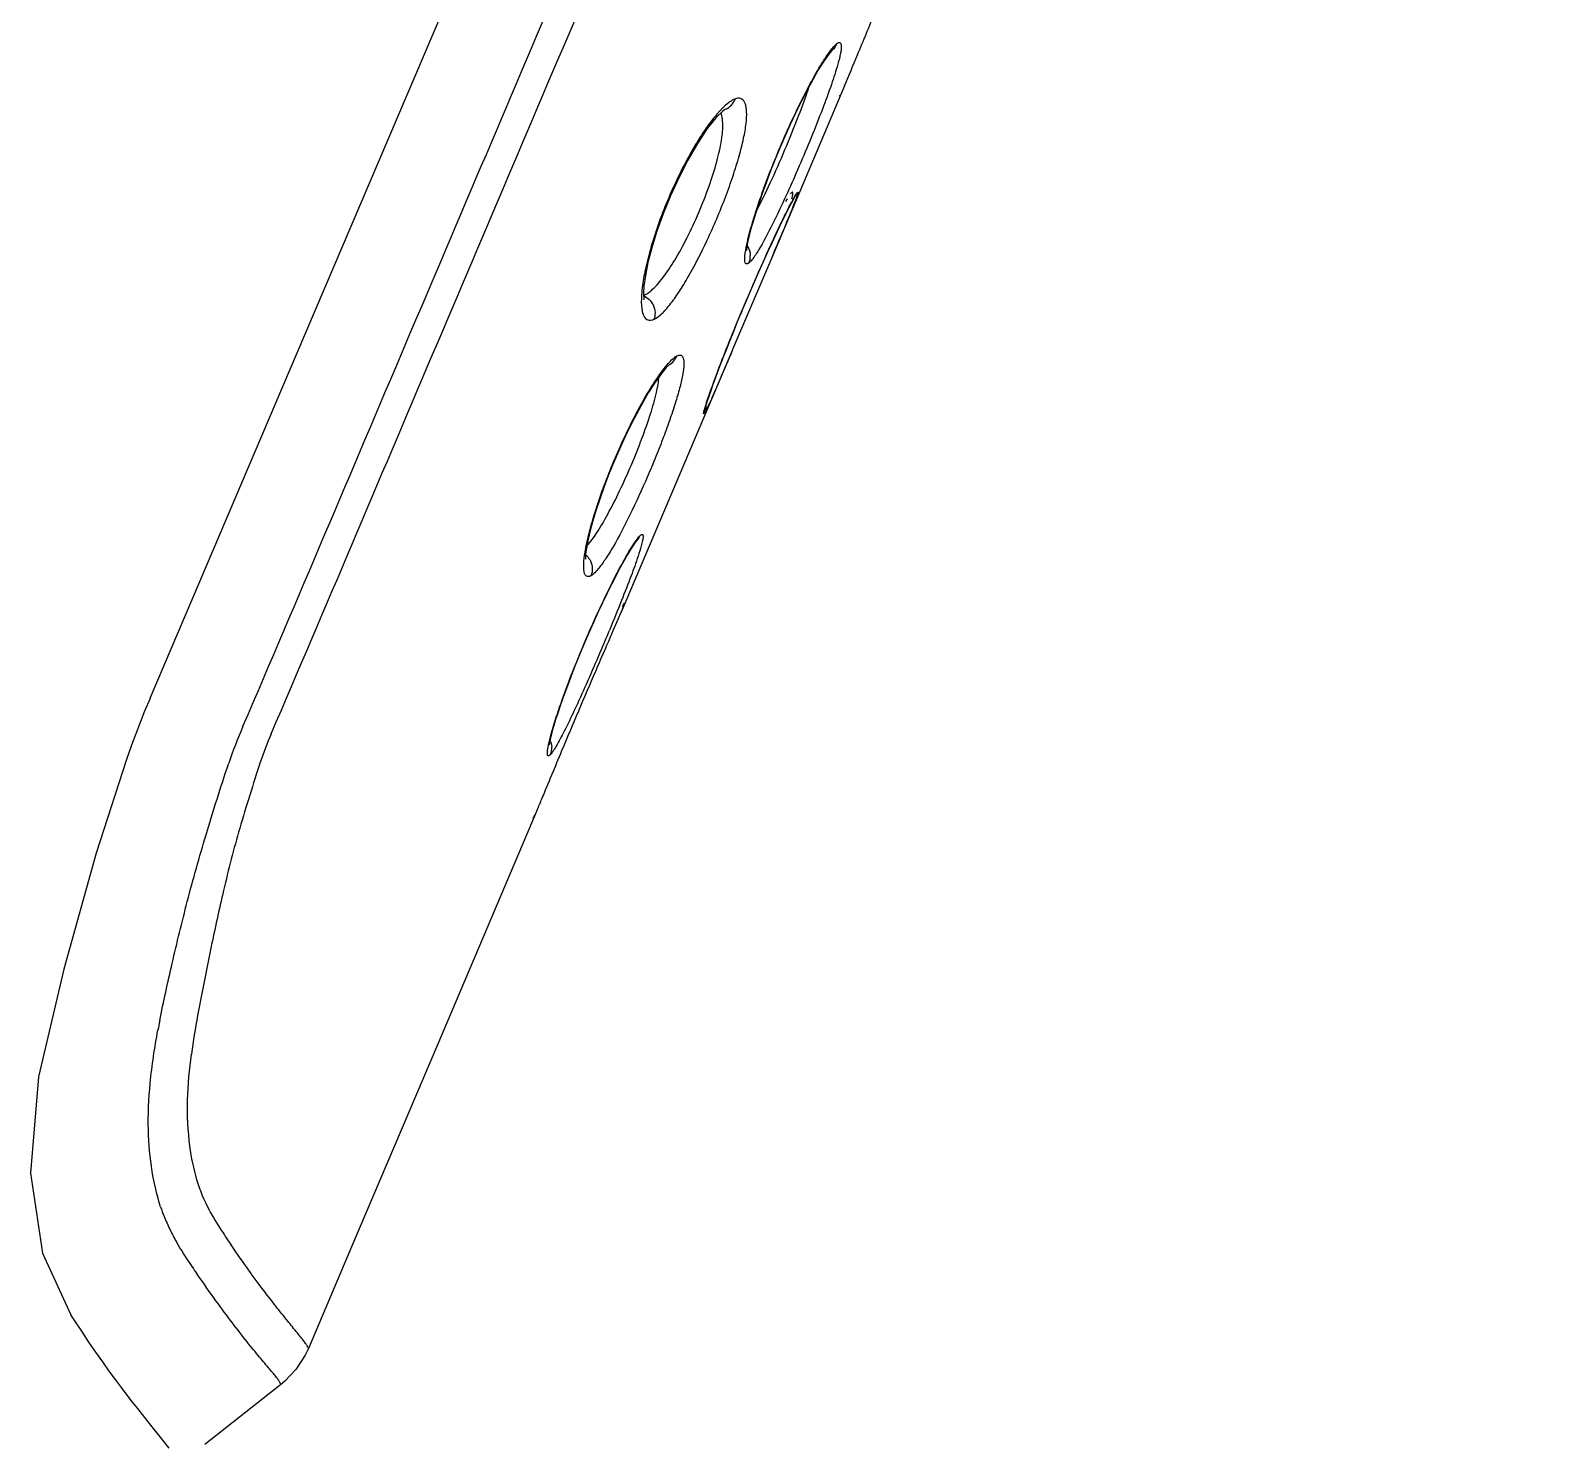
# Model space of a CAD drawing. Header units: millimetres. Extents: x 789 to 1209, y 393 to 987.
# Drawn here: x 897.21 to 915.99, y 869.21 to 886.67 of the extents above; entities that cross this region are included whole.
import ezdxf

# ---------------------------------------------------------------- set-up
doc = ezdxf.new("R2010")
doc.units = ezdxf.units.MM
doc.header["$LTSCALE"] = 0.1

msp = doc.modelspace()

# ---------------------------------------------------------------- linework, layer by layer
at = {"color": 7, "linetype": 'Continuous'}
for p, q in [((907.1005, 886.4119), (907.102, 886.4129)), ((907.2652, 885.9822), (906.3613, 883.8522)), ((907.201, 885.8593), (907.2008, 885.8586)), ((905.7934, 885.6932), (905.7947, 885.6937)), ((906.6514, 884.6137), (906.6516, 884.614)), ((906.6516, 884.614), (906.6714, 884.651)), ((906.3615, 883.8525), (905.8833, 882.7256)), ((905.883, 882.7252), (904.5069, 879.4833)), ((905.8096, 882.7427), (905.8136, 882.753)), ((900.5048, 882.6804), (898.6892, 878.4188)), ((905.0957, 882.5362), (905.0969, 882.5369)), ((904.6546, 880.3062), (904.6235, 880.2583)), ((904.6898, 880.3542), (904.6899, 880.3543)), ((904.7398, 880.43), (904.7379, 880.4282)), ((903.8994, 878.7256), (903.9069, 878.7449)), ((898.6903, 878.4182), (898.6241, 878.2605)), ((898.6241, 878.2605), (898.4615, 877.842)), ((898.4615, 877.842), (898.3987, 877.6659)), ((903.6319, 877.726), (903.6337, 877.7279)), ((903.4718, 877.0462), (902.2384, 874.1434)), ((903.4184, 876.9481), (903.4181, 876.9474)), ((897.2137, 872.5593), (897.3627, 871.5706)), ((897.3627, 871.5706), (897.711, 870.8101)), ((897.7103, 870.8112), (897.711, 870.8101)), ((898.0188, 870.3475), (898.1027, 870.2283)), ((898.1027, 870.2283), (898.1834, 870.116)), ((900.3021, 869.9471), (899.3655, 869.208)), ((898.5924, 869.5784), (898.698, 869.4459)), ((898.698, 869.4459), (898.8623, 869.2415)), ((898.8623, 869.2415), (898.923, 869.1654))]:
    msp.add_line(p, q, dxfattribs=at)
for points in [[(904.6543, 892.4551), (902.5263, 887.435), (900.5048, 882.6804)], [(907.1049, 886.4152), (907.0858, 886.3942), (907.0488, 886.3457), (906.9996, 886.2729), (906.9412, 886.1785), (906.8762, 886.0655), (906.8071, 885.9377), (906.7363, 885.7996), (906.6654, 885.6546), (906.5956, 885.5057), (906.5279, 885.3552), (906.4631, 885.205), (906.4018, 885.057), (906.3447, 884.9126), (906.2922, 884.7737), (906.2446, 884.6417), (906.202, 884.5175), (906.1645, 884.4024), (906.1324, 884.2971), (906.1058, 884.2027), (906.0846, 884.1201), (906.069, 884.0504), (906.0587, 883.9944), (906.0533, 883.954), (906.0527, 883.9476)], [(905.7934, 885.6932), (905.767, 885.6748), (905.6821, 885.5926), (905.5707, 885.4537), (905.4493, 885.2724), (905.3295, 885.0654), (905.2172, 884.8463), (905.1151, 884.6234), (905.025, 884.4023), (904.9481, 884.1873), (904.8856, 883.9842), (904.8381, 883.7999), (904.8058, 883.6404), (904.788, 883.5104), (904.7826, 883.4135), (904.7857, 883.3516), (904.787, 883.3422)], [(906.555, 884.5844), (906.5581, 884.5876), (906.5566, 884.5857), (906.5487, 884.5749), (906.5362, 884.5563)], [(906.638, 884.5915), (906.6215, 884.562), (906.5997, 884.5214), (906.5725, 884.4691)], [(906.6516, 884.614), (906.6488, 884.6096), (906.638, 884.5915)], [(906.5725, 884.4691), (906.5398, 884.4044), (906.5015, 884.3271), (906.4584, 884.2381), (906.4114, 884.1393), (906.3616, 884.0326)], [(906.3616, 884.0326), (906.3097, 883.9197), (906.2564, 883.8019), (906.2024, 883.6807), (906.1482, 883.5574), (906.0944, 883.4332), (906.0416, 883.3095), (905.9901, 883.1872), (905.9405, 883.0674), (905.8932, 882.9514), (905.8484, 882.8399), (905.8063, 882.7335), (905.7671, 882.6329), (905.7308, 882.5386), (905.6976, 882.4508), (905.6676, 882.3702), (905.6408, 882.2968), (905.6173, 882.2311), (905.597, 882.1732), (905.58, 882.1234)], [(905.0987, 882.5377), (905.0637, 882.5041), (905.0033, 882.4317), (904.9271, 882.3252), (904.8417, 882.1911), (904.7532, 882.0379), (904.666, 881.8742), (904.5821, 881.7054), (904.5026, 881.5352), (904.4284, 881.3659), (904.3601, 881.1995), (904.2981, 881.0372), (904.2429, 880.8814), (904.1948, 880.7344), (904.1541, 880.5982), (904.1212, 880.4749), (904.096, 880.3662), (904.0787, 880.2741), (904.0688, 880.2005), (904.0654, 880.1468), (904.0653, 880.1381)], [(905.58, 882.1234), (905.5663, 882.0815), (905.5556, 882.0478), (905.5479, 882.0223), (905.5432, 882.005), (905.5426, 882.0026)], [(904.6235, 880.2583), (904.586, 880.1965), (904.5431, 880.1218), (904.4956, 880.0355), (904.4444, 879.9386), (904.3905, 879.8329), (904.3348, 879.7201), (904.2781, 879.6018), (904.2211, 879.4797), (904.1645, 879.3551), (904.1089, 879.2295), (904.0548, 879.1042), (904.0029, 878.9804), (903.9535, 878.8593), (903.9072, 878.7422), (903.864, 878.6298), (903.824, 878.5228), (903.7874, 878.4216), (903.7542, 878.3267), (903.7245, 878.2386), (903.6983, 878.1577), (903.6757, 878.0844), (903.6568, 878.0192), (903.6416, 877.9626), (903.6299, 877.9148), (903.6217, 877.8766), (903.6169, 877.849), (903.6164, 877.845)], [(904.6908, 880.3551), (904.678, 880.3392), (904.6546, 880.3062)], [(904.5427, 879.595), (904.5434, 879.5961), (904.5425, 879.5946), (904.5392, 879.5886), (904.5338, 879.5786), (904.5266, 879.5648), (904.5177, 879.5474)], [(898.3985, 877.6656), (898.0249, 876.5094), (897.626, 875.0762)], [(897.626, 875.0762), (897.3142, 873.7463), (897.2137, 872.5593)], [(902.2384, 874.1434), (901.179, 871.6498), (900.6467, 870.3958)], [(897.7103, 870.8111), (897.7505, 870.7484), (897.8425, 870.6074)], [(897.8425, 870.6074), (897.932, 870.4738), (898.0188, 870.3475)], [(900.6466, 870.3958), (900.6055, 870.3099), (900.4903, 870.1343), (900.3548, 869.991), (900.302, 869.9471)], [(898.1834, 870.116), (898.2607, 870.0105), (898.3346, 869.9117), (898.4048, 869.8192), (898.4712, 869.733)], [(898.4712, 869.733), (898.5337, 869.6528), (898.5924, 869.5784)]]:
    msp.add_lwpolyline(points, dxfattribs=at)
for centre, radius, start, end in [((906.9325, 884.4765), 0.3146, 146.05983, 147.43185), ((928.5279, 873.7908), 24.4184, 155.57453, 158.46763), ((905.8816, 883.8782), 0.2204, 338.08511, 2.79394), ((905.2587, 882.5241), 0.1421, 115.76954, 119.13464), ((905.3398, 882.0349), 0.2181, 337.18431, 3.93827), ((905.2623, 882.114), 0.3231, 329.5701, 330.9279), ((904.0726, 880.042), 0.1239, 296.91625, 300.67563), ((905.7257, 875.5326), 6.4131, 156.64263, 161.06761), ((905.0704, 875.9143), 5.3038, 157.04052, 161.12206), ((903.4301, 877.8092), 0.2196, 337.6176, 2.53589), ((910.0808, 872.2083), 11.4896, 168.8067, 169.38634)]:
    msp.add_arc(centre, radius, start, end, dxfattribs=at)
for points, knots in [([(899.8382, 878.0752), (900.5131, 879.6491), (901.8397, 882.7835), (903.8341, 887.4633), (905.8067, 892.1196), (908.4355, 898.3171), (911.7267, 906.0628), (914.358, 912.2611), (915.671, 915.3622)], [0, 0, 0, 0, 0.1268297, 0.2520511, 0.3767373, 0.5013279, 0.7506014, 1, 1, 1, 1]), ([(900.1869, 877.9832), (900.8558, 879.5427), (902.1733, 882.6589), (904.1612, 887.3193), (906.1323, 891.971), (908.7608, 898.1679), (912.0511, 905.9126), (914.6817, 912.1097), (915.9945, 915.2099)], [0, 0, 0, 0, 0.1258686, 0.250961, 0.3758275, 0.5006173, 0.750267, 1, 1, 1, 1]), ([(907.2646, 885.9808), (907.3188, 886.1084), (907.4454, 886.4145), (907.7281, 887.0921), (907.9627, 887.6396), (908.1229, 888.0094)], [0, 0, 0, 0, 0.1887479, 0.451244, 1, 1, 1, 1]), ([(907.0856, 886.4088), (907.1008, 886.4292), (907.1274, 886.4629), (907.1576, 886.4941), (907.1718, 886.5048)], [0, 0, 0, 0, 0.5888421, 1, 1, 1, 1]), ([(907.102, 886.4129), (907.1101, 886.4191), (907.1394, 886.4446), (907.1612, 886.4783), (907.1718, 886.5048)], [0, 0, 0, 0, 0.2647442, 1, 1, 1, 1]), ([(907.1718, 886.5048), (907.1785, 886.5099), (907.1898, 886.5183), (907.2122, 886.5195), (907.2236, 886.4998), (907.2257, 886.4724), (907.2235, 886.4328), (907.215, 886.3815), (907.201, 886.3184), (907.1888, 886.2727), (907.1819, 886.248)], [0, 0, 0, 0, 0.080184, 0.1314241, 0.1852668, 0.2696661, 0.3925013, 0.5554548, 0.7582891, 1, 1, 1, 1]), ([(906.0654, 884.0579), (906.0848, 884.1424), (906.1371, 884.3303), (906.2772, 884.7549), (906.5002, 885.3156), (906.7526, 885.851), (906.9524, 886.2096), (907.043, 886.3515), (907.0856, 886.4088)], [0, 0, 0, 0, 0.1010265, 0.2272673, 0.5213441, 0.8040451, 0.9167032, 1, 1, 1, 1]), ([(907.1819, 886.248), (907.1585, 886.1648), (907.0978, 885.9794), (906.9431, 885.5595), (906.7136, 885.0013), (906.4717, 884.4619), (906.2868, 884.0971), (906.204, 883.9522), (906.1649, 883.8934)], [0, 0, 0, 0, 0.1008866, 0.227591, 0.5224984, 0.8053959, 0.9175609, 1, 1, 1, 1]), ([(906.1745, 884.432), (906.2357, 884.5472), (906.3579, 884.7999), (906.532, 885.1935), (906.6935, 885.592), (906.7895, 885.8552), (906.8296, 885.979)], [0, 0, 0, 0, 0.2328213, 0.5004513, 0.7677914, 1, 1, 1, 1]), ([(904.9078, 883.0986), (904.9391, 883.1127), (905.0067, 883.1628), (905.1042, 883.2705), (905.2133, 883.4214), (905.3789, 883.6901), (905.5375, 884.0021), (905.6887, 884.3406), (905.7953, 884.6052), (905.8879, 884.8635), (905.9634, 885.1053), (906.0187, 885.3218), (906.0513, 885.5054), (906.0602, 885.6354), (906.0521, 885.7182), (906.0387, 885.7733), (906.0027, 885.8294), (905.9521, 885.8308), (905.931, 885.826)], [0, 0, 0, 0, 0.0332525, 0.0799448, 0.1403545, 0.2129769, 0.3851346, 0.4782924, 0.5714649, 0.6609551, 0.743591, 0.8163925, 0.8769181, 0.9237067, 0.941946, 0.9569301, 0.9790445, 1, 1, 1, 1]), ([(905.7703, 885.7186), (905.7671, 885.7155), (905.754, 885.7027), (905.7411, 885.6896), (905.7316, 885.6794)], [0, 0, 0, 0, 0.2407856, 1, 1, 1, 1]), ([(905.9109, 885.8194), (905.9, 885.8148), (905.8484, 885.7883), (905.8036, 885.7504), (905.7703, 885.7186)], [0, 0, 0, 0, 0.2043578, 1, 1, 1, 1]), ([(905.7947, 885.6937), (905.823, 885.705), (905.8732, 885.7394), (905.9043, 885.791), (905.914, 885.8174)], [0, 0, 0, 0, 0.5200584, 1, 1, 1, 1]), ([(905.6343, 885.5651), (905.5236, 885.4235), (905.3148, 885.0843), (905.0542, 884.5344), (904.8825, 884.0426), (904.7937, 883.6744), (904.7677, 883.5091), (904.7611, 883.4335)], [0, 0, 0, 0, 0.2319243, 0.5114643, 0.7845372, 0.9020706, 1, 1, 1, 1]), ([(904.8961, 883.4714), (904.9478, 883.5189), (905.0518, 883.6444), (905.1982, 883.8712), (905.346, 884.1501), (905.4863, 884.4583), (905.6063, 884.7723), (905.6971, 885.068), (905.7527, 885.3223), (905.7653, 885.4784), (905.7602, 885.5446)], [0, 0, 0, 0, 0.0922534, 0.2128545, 0.3545575, 0.5066705, 0.6578385, 0.796114, 0.9127249, 1, 1, 1, 1]), ([(905.7316, 885.6794), (905.7236, 885.6709), (905.6899, 885.634), (905.658, 885.5954), (905.6343, 885.5651)], [0, 0, 0, 0, 0.2321859, 1, 1, 1, 1]), ([(905.7602, 885.5446), (905.7595, 885.5548), (905.7557, 885.5904), (905.7476, 885.6259), (905.7372, 885.6493)], [0, 0, 0, 0, 0.2862348, 1, 1, 1, 1]), ([(906.6148, 884.5879), (906.6172, 884.597), (906.6213, 884.6135), (906.6257, 884.6355), (906.627, 884.6518), (906.6272, 884.6629), (906.6212, 884.6699), (906.612, 884.6656), (906.6029, 884.6573), (906.5958, 884.6492), (906.5919, 884.6443)], [0, 0, 0, 0, 0.2328045, 0.4159832, 0.5492266, 0.6341917, 0.6831073, 0.742739, 0.8460762, 1, 1, 1, 1]), ([(906.6072, 884.5379), (906.6134, 884.5495), (906.6327, 884.5855), (906.6523, 884.6214), (906.6674, 884.6448)], [0, 0, 0, 0, 0.3203253, 1, 1, 1, 1]), ([(906.6714, 884.651), (906.6742, 884.6551), (906.6777, 884.6605), (906.6828, 884.6659), (906.6849, 884.668), (906.6874, 884.6683), (906.6882, 884.6657), (906.688, 884.6624), (906.6868, 884.6544), (906.683, 884.6407), (906.6762, 884.6192), (906.6664, 884.5914), (906.6587, 884.5708), (906.6544, 884.5594)], [0, 0, 0, 0, 0.1063515, 0.1397464, 0.1607268, 0.1721945, 0.1857492, 0.2100677, 0.2467972, 0.3586345, 0.5217978, 0.7358062, 1, 1, 1, 1]), ([(906.6544, 884.5594), (906.6183, 884.4639), (906.5206, 884.2282), (906.4213, 883.9933), (906.3615, 883.8525)], [0, 0, 0, 0, 0.4005252, 1, 1, 1, 1]), ([(906.4758, 884.2754), (906.4883, 884.3013), (906.5311, 884.3893), (906.575, 884.4768), (906.6072, 884.5379)], [0, 0, 0, 0, 0.2936019, 1, 1, 1, 1]), ([(906.2949, 883.888), (906.3109, 883.9233), (906.3701, 884.0529), (906.4307, 884.1819), (906.4758, 884.2754)], [0, 0, 0, 0, 0.2718035, 1, 1, 1, 1]), ([(906.0861, 883.796), (906.0799, 883.7909), (906.0692, 883.7825), (906.0475, 883.7826), (906.0364, 883.8026), (906.0328, 883.8305), (906.0333, 883.8708), (906.0419, 883.9483), (906.0549, 884.0119), (906.0654, 884.0579)], [0, 0, 0, 0, 0.0751029, 0.1243848, 0.1801197, 0.2671643, 0.3920452, 0.556024, 1, 1, 1, 1]), ([(906.1649, 883.8934), (906.1512, 883.8728), (906.1271, 883.8387), (906.0993, 883.8069), (906.0861, 883.796)], [0, 0, 0, 0, 0.5901885, 1, 1, 1, 1]), ([(904.7827, 883.3949), (904.7917, 883.3983), (904.8333, 883.4177), (904.8695, 883.4469), (904.8961, 883.4714)], [0, 0, 0, 0, 0.2095938, 1, 1, 1, 1]), ([(904.7611, 883.4335), (904.7565, 883.3803), (904.7533, 883.3058), (904.7636, 883.2142), (904.7787, 883.1533), (904.8075, 883.1028), (904.8541, 883.0864), (904.877, 883.089), (904.8883, 883.0919)], [0, 0, 0, 0, 0.3835618, 0.5342792, 0.6584341, 0.8391196, 0.9156997, 1, 1, 1, 1]), ([(904.7769, 883.3929), (904.8027, 883.3832), (904.8536, 883.3523), (904.8892, 883.3043), (904.9024, 883.2768)], [0, 0, 0, 0, 0.4759159, 1, 1, 1, 1]), ([(904.9024, 883.2768), (904.9163, 883.2479), (904.9314, 883.1863), (904.9213, 883.1241), (904.911, 883.0967)], [0, 0, 0, 0, 0.5238341, 1, 1, 1, 1]), ([(905.8833, 882.7256), (905.8303, 882.6009), (905.7389, 882.386), (905.646, 882.1718), (905.6054, 882.0826)], [0, 0, 0, 0, 0.5803959, 1, 1, 1, 1]), ([(905.628, 882.2627), (905.6405, 882.2977), (905.6991, 882.4584), (905.7605, 882.6181), (905.8096, 882.7427)], [0, 0, 0, 0, 0.2168245, 1, 1, 1, 1]), ([(905.1998, 882.6506), (905.2139, 882.6574), (905.2508, 882.6664), (905.2752, 882.6226), (905.2806, 882.5826), (905.2816, 882.5169), (905.267, 882.412), (905.233, 882.2606), (905.1804, 882.078), (905.1116, 881.8696), (905.029, 881.6421), (904.9353, 881.4027), (904.8008, 881.081), (904.6302, 880.7075), (904.4555, 880.3688), (904.3231, 880.1516), (904.2619, 880.065), (904.2325, 880.0287)], [0, 0, 0, 0, 0.0160929, 0.0317885, 0.0435765, 0.0586208, 0.0989109, 0.1525788, 0.2184512, 0.2946373, 0.3786375, 0.4678621, 0.5595286, 0.7379061, 0.8909589, 0.9517866, 1, 1, 1, 1]), ([(904.9531, 882.3766), (904.9651, 882.3942), (905.008, 882.4556), (905.0538, 882.5151), (905.0895, 882.5552)], [0, 0, 0, 0, 0.2837485, 1, 1, 1, 1]), ([(905.0895, 882.5552), (905.1071, 882.5749), (905.139, 882.6082), (905.1754, 882.6372), (905.1925, 882.6468)], [0, 0, 0, 0, 0.5749588, 1, 1, 1, 1]), ([(905.0969, 882.5369), (905.1193, 882.5493), (905.1585, 882.5813), (905.1839, 882.6247), (905.1925, 882.6468)], [0, 0, 0, 0, 0.5204282, 1, 1, 1, 1]), ([(904.0609, 880.2245), (904.0728, 880.2982), (904.1085, 880.4603), (904.213, 880.8252), (904.3949, 881.3181), (904.6536, 881.8762), (904.851, 882.2266), (904.9531, 882.3766)], [0, 0, 0, 0, 0.0956486, 0.2123487, 0.4861799, 0.7675581, 1, 1, 1, 1]), ([(904.0841, 880.3032), (904.1289, 880.352), (904.22, 880.48), (904.3531, 880.7081), (904.4945, 880.9897), (904.635, 881.3015), (904.7625, 881.6186), (904.8671, 881.9164), (904.9405, 882.171), (904.9703, 882.3263), (904.9745, 882.3928)], [0, 0, 0, 0, 0.0868072, 0.2047912, 0.3461227, 0.4994052, 0.6527684, 0.7938946, 0.9127661, 1, 1, 1, 1]), ([(905.5479, 882.0272), (905.5526, 882.0426), (905.5779, 882.1216), (905.6054, 882.1999), (905.628, 882.2627)], [0, 0, 0, 0, 0.1945588, 1, 1, 1, 1]), ([(905.5408, 881.9503), (905.5386, 881.9464), (905.5355, 881.9414), (905.5311, 881.936), (905.5292, 881.934), (905.5269, 881.9331), (905.5256, 881.9351), (905.5255, 881.9378), (905.5258, 881.9445), (905.5281, 881.9563), (905.5326, 881.9749), (905.5394, 881.9992), (905.5448, 882.0172), (905.5479, 882.0272)], [0, 0, 0, 0, 0.1123709, 0.1488076, 0.1727483, 0.1864427, 0.1994142, 0.22206, 0.2569709, 0.3654748, 0.5258953, 0.7376711, 1, 1, 1, 1]), ([(905.6054, 882.0826), (905.5992, 882.0689), (905.5797, 882.0267), (905.5599, 881.9844), (905.5446, 881.9569)], [0, 0, 0, 0, 0.3239372, 1, 1, 1, 1]), ([(904.7411, 880.4294), (904.7452, 880.4333), (904.7522, 880.4391), (904.763, 880.4453), (904.7733, 880.4423), (904.7771, 880.4312), (904.7779, 880.4162), (904.776, 880.3949), (904.7714, 880.3677), (904.7669, 880.3477), (904.7642, 880.3367)], [0, 0, 0, 0, 0.1178036, 0.1947338, 0.2482628, 0.3160859, 0.4209663, 0.5690168, 0.7618951, 1, 1, 1, 1]), ([(903.9069, 878.7449), (903.9698, 878.9056), (904.1004, 879.2205), (904.3015, 879.6614), (904.4874, 880.0304), (904.608, 880.2439), (904.6638, 880.3285)], [0, 0, 0, 0, 0.2945472, 0.5819528, 0.8270388, 1, 1, 1, 1]), ([(904.6638, 880.3285), (904.6774, 880.349), (904.701, 880.3832), (904.7271, 880.4158), (904.7393, 880.4277)], [0, 0, 0, 0, 0.5911555, 1, 1, 1, 1]), ([(904.6899, 880.3543), (904.6957, 880.3598), (904.7166, 880.382), (904.7326, 880.4087), (904.7411, 880.4294)], [0, 0, 0, 0, 0.2623228, 1, 1, 1, 1]), ([(904.7642, 880.3367), (904.7615, 880.3254), (904.7475, 880.2718), (904.7308, 880.219), (904.7171, 880.1773)], [0, 0, 0, 0, 0.2081396, 1, 1, 1, 1]), ([(904.7171, 880.1773), (904.6899, 880.0951), (904.6233, 879.9118), (904.4608, 879.4958), (904.2292, 878.9411), (903.9924, 878.4026), (903.8167, 878.0358), (903.7399, 877.8888), (903.7042, 877.8283)], [0, 0, 0, 0, 0.1014765, 0.2285249, 0.5233756, 0.8057939, 0.9177659, 1, 1, 1, 1]), ([(904.1286, 879.9314), (904.1202, 879.9272), (904.1038, 879.9209), (904.0775, 879.9266), (904.0597, 879.9488), (904.0494, 879.9815), (904.0442, 880.0259), (904.0444, 880.1085), (904.053, 880.176), (904.0609, 880.2245)], [0, 0, 0, 0, 0.0789973, 0.1424475, 0.2122682, 0.3056096, 0.4295484, 0.5864387, 1, 1, 1, 1]), ([(904.0692, 880.1928), (904.0752, 880.1877), (904.0987, 880.1656), (904.1175, 880.1386), (904.1281, 880.1167)], [0, 0, 0, 0, 0.2447099, 1, 1, 1, 1]), ([(904.1281, 880.1167), (904.1423, 880.0876), (904.1575, 880.0254), (904.1465, 879.9627), (904.1357, 879.9353)], [0, 0, 0, 0, 0.5238907, 1, 1, 1, 1]), ([(904.2325, 880.0287), (904.2161, 880.0085), (904.1865, 879.9747), (904.1521, 879.9449), (904.1357, 879.9353)], [0, 0, 0, 0, 0.5780645, 1, 1, 1, 1]), ([(904.507, 879.4836), (904.5103, 879.4913), (904.5217, 879.5184), (904.5331, 879.5455), (904.541, 879.565)], [0, 0, 0, 0, 0.2845356, 1, 1, 1, 1]), ([(903.7767, 877.7769), (903.9138, 878.1044), (904.1129, 878.5729), (904.359, 879.1406), (904.4642, 879.3825), (904.507, 879.4836)], [0, 0, 0, 0, 0.5738125, 0.822575, 1, 1, 1, 1]), ([(903.6433, 877.9813), (903.674, 878.0924), (903.755, 878.3422), (903.846, 878.5884), (903.8994, 878.7256)], [0, 0, 0, 0, 0.4389718, 1, 1, 1, 1]), ([(903.6332, 877.7255), (903.6281, 877.7204), (903.6211, 877.7137), (903.61, 877.7099), (903.6007, 877.7131), (903.5959, 877.7303), (903.5959, 877.7733), (903.6116, 877.8606), (903.6306, 877.9356), (903.6433, 877.9813)], [0, 0, 0, 0, 0.0697457, 0.0916795, 0.1097067, 0.158183, 0.2440109, 0.5401041, 1, 1, 1, 1]), ([(903.7042, 877.8283), (903.6919, 877.8074), (903.6704, 877.7727), (903.6463, 877.7394), (903.6349, 877.7274)], [0, 0, 0, 0, 0.5936853, 1, 1, 1, 1]), ([(900.0518, 877.6309), (899.9637, 877.3604), (899.7957, 876.8379), (899.5979, 876.0711), (899.443, 875.3543), (899.3523, 874.8941), (899.309, 874.6721)], [0, 0, 0, 0, 0.2795618, 0.5390936, 0.7777402, 1, 1, 1, 1]), ([(903.4715, 877.0453), (903.4904, 877.0896), (903.5925, 877.3333), (903.6933, 877.5775), (903.7767, 877.7769)], [0, 0, 0, 0, 0.1822197, 1, 1, 1, 1]), ([(898.8095, 874.4387), (898.8569, 874.6762), (898.9657, 875.1686), (899.152, 875.9362), (899.3827, 876.7588), (899.5636, 877.3226), (899.6589, 877.614)], [0, 0, 0, 0, 0.2209392, 0.4599534, 0.7203942, 1, 1, 1, 1]), ([(903.422, 876.9326), (903.4241, 876.9372), (903.4347, 876.9601), (903.4448, 876.9832), (903.4528, 877.0017)], [0, 0, 0, 0, 0.1989975, 1, 1, 1, 1]), ([(899.309, 874.6721), (899.2982, 874.6164), (899.2579, 874.4031), (899.2223, 874.1889), (899.2015, 874.0298)], [0, 0, 0, 0, 0.2609456, 1, 1, 1, 1]), ([(898.8214, 872.1433), (898.7749, 872.2857), (898.7029, 872.5992), (898.6574, 873.1129), (898.6838, 873.6985), (898.7479, 874.1082), (898.7878, 874.3246)], [0, 0, 0, 0, 0.203904, 0.4360821, 0.7003853, 1, 1, 1, 1]), ([(899.4303, 872.0925), (899.2937, 872.3351), (899.1197, 872.9896), (899.151, 873.6534), (899.2013, 874.0298)], [0, 0, 0, 0, 0.4229879, 1, 1, 1, 1]), ([(898.8212, 872.1433), (898.8347, 872.1032), (898.8695, 872.0068), (898.9355, 871.8622), (898.9889, 871.7587), (899.0162, 871.7093)], [0, 0, 0, 0, 0.2666029, 0.6449993, 1, 1, 1, 1]), ([(899.6519, 871.7368), (899.6334, 871.7649), (899.5562, 871.8809), (899.4809, 871.9983), (899.429, 872.0905)], [0, 0, 0, 0, 0.2409137, 1, 1, 1, 1]), ([(899.2548, 871.3408), (899.2353, 871.3697), (899.153, 871.4907), (899.0724, 871.6131), (899.0155, 871.709)], [0, 0, 0, 0, 0.2379806, 1, 1, 1, 1]), ([(900.6467, 870.3958), (900.648, 870.3991), (900.6419, 870.4109), (900.6301, 870.4295), (900.608, 870.46), (900.5781, 870.4998), (900.5389, 870.5497), (900.4697, 870.6351), (900.363, 870.7658), (900.215, 870.953), (900.0413, 871.1788), (899.8479, 871.4442), (899.7167, 871.637), (899.6489, 871.7399)], [0, 0, 0, 0, 0.0063933, 0.0202561, 0.0422154, 0.0722387, 0.110098, 0.1555894, 0.2691611, 0.4121304, 0.5827026, 0.7792888, 1, 1, 1, 1]), ([(900.302, 869.9471), (900.3046, 869.9491), (900.3015, 869.9625), (900.2916, 869.9805), (900.2714, 870.0118), (900.2411, 870.0509), (900.2006, 870.1005), (900.1278, 870.1866), (900.0148, 870.3203), (899.8577, 870.514), (899.6754, 870.7518), (899.4693, 871.0307), (899.3277, 871.2325), (899.2545, 871.3406)], [0, 0, 0, 0, 0.0055634, 0.0183359, 0.0389666, 0.0675278, 0.104058, 0.1485638, 0.2613125, 0.4045949, 0.5767474, 0.7758418, 1, 1, 1, 1])]:
    msp.add_open_spline(points, degree=3, knots=knots, dxfattribs=at)
for points in [[(905.931, 885.826), (905.9241, 885.8243), (905.9174, 885.822), (905.9109, 885.8194)], [(906.0634, 884.0049), (906.0861, 883.9711), (906.0998, 883.9296), (906.1018, 883.889)], [(904.8883, 883.0919), (904.895, 883.0936), (904.9014, 883.0959), (904.9078, 883.0986)], [(903.6284, 877.905), (903.6409, 877.8782), (903.6482, 877.8484), (903.6495, 877.8189)]]:
    msp.add_open_spline(points, degree=3, dxfattribs=at)

doc.saveas('drawing.dxf')
